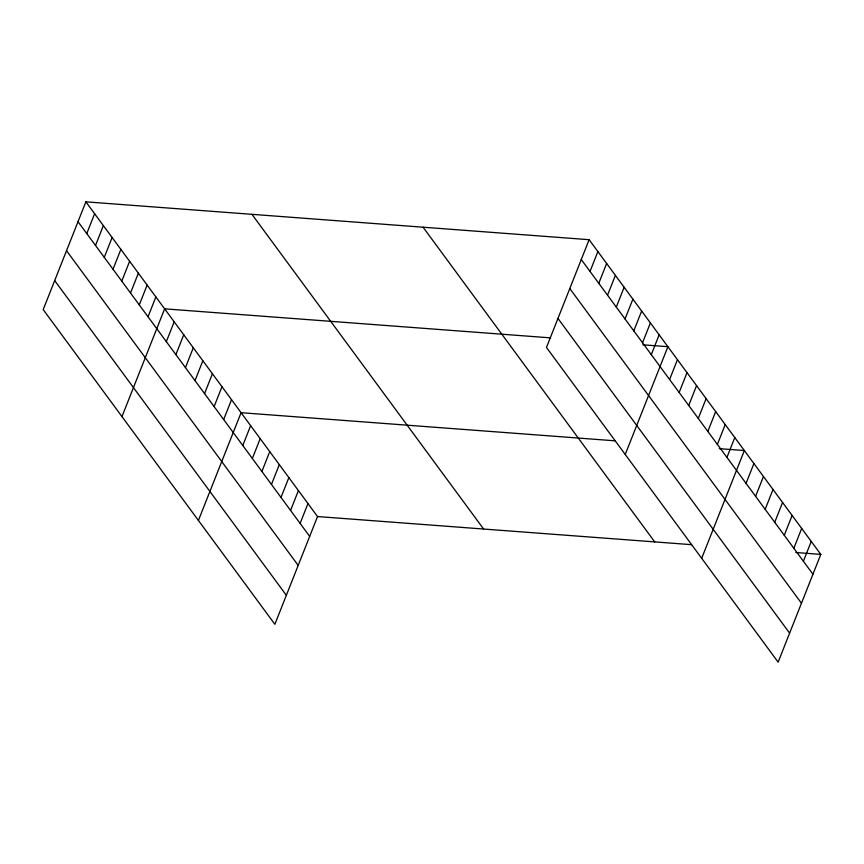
<?xml version="1.0" encoding="UTF-8"?>
<svg xmlns="http://www.w3.org/2000/svg" width="864" height="864" viewBox="0 0 864 864"><rect width="100%" height="100%" fill="white"/><g stroke="black" fill="none" stroke-linecap="round" stroke-linejoin="round"><path stroke-width="1.3" d="M85.871 201.841L43.2 309.604L274.871 624.305L317.531 516.542L85.871 201.841L589.129 239.695L820.8 554.396L778.129 662.159L546.469 347.458L589.129 239.695M86.767 233.572L94.619 213.732M95.515 245.462L103.367 225.623M104.263 257.342L112.126 237.514M113.022 269.233L120.874 249.394M121.77 281.124L129.622 261.284M130.518 293.015L138.38 273.175M139.277 304.906L147.128 285.066M148.025 316.796L155.876 296.957M121.964 416.61L164.635 308.837L550.595 337.867M166.331 341.658L174.193 321.818M175.889 354.64L183.74 334.8M185.447 367.621L193.298 347.782M195.005 380.603L202.856 360.763M204.563 393.584L212.414 373.745M214.121 406.566L221.972 386.726M223.668 419.548L231.53 399.708M198.418 520.452L241.078 412.69L615.179 440.824M242.784 445.511L250.636 425.671M252.342 458.492L260.194 438.653M261.9 471.474L269.752 451.634M271.458 484.456L279.31 464.616M281.005 497.437L288.868 477.598M290.563 510.419L298.415 490.579M300.121 523.4L307.973 503.561M590.036 271.415L597.888 251.586M598.784 283.306L606.636 263.466M607.532 295.196L615.395 275.357M616.291 307.087L624.143 287.248M625.039 318.978L632.891 299.138M633.787 330.858L641.65 311.029M642.546 342.749L650.398 322.909M651.294 354.64L659.146 334.8M625.234 454.453L667.904 346.691L642.859 344.812M669.6 379.512L677.452 359.672M679.158 392.494L687.01 372.654M688.716 405.475L696.568 385.636M698.274 418.457L706.126 398.617M707.832 431.438L715.684 411.599M717.379 444.42L725.242 424.58M726.937 457.402L734.789 437.562M701.687 558.306L744.347 450.544L719.302 448.654M746.053 483.365L753.905 463.525M755.611 496.346L763.463 476.507M765.169 509.328L773.021 489.488M774.716 522.31L782.579 502.47M784.274 535.291L792.126 515.452M793.832 548.273L801.684 528.433M803.39 561.254L811.242 541.415M317.531 516.542L691.632 544.676M795.755 552.506L820.8 554.396M581.278 259.535L812.948 574.225M569.786 288.544L801.457 603.245M557.96 318.438L789.62 633.139M423.058 227.2L654.718 541.901M251.942 214.337L483.613 529.038M78.008 221.681L309.679 536.382M66.528 250.7L298.188 565.402M54.691 280.595L286.351 595.296"/></g></svg>
